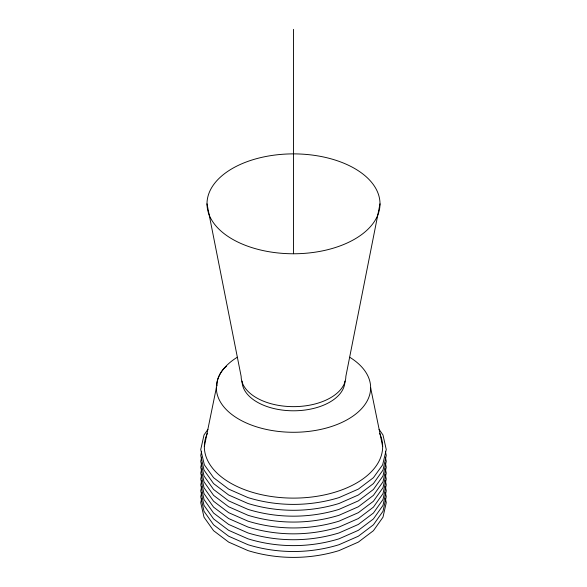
<?xml version="1.0" encoding="UTF-8"?>
<svg xmlns="http://www.w3.org/2000/svg" width="587" height="587" viewBox="0 0 587 587"><rect width="100%" height="100%" fill="white"/><g stroke="black" fill="none" stroke-linecap="round" stroke-linejoin="round"><path stroke-width="0.88" d="M380.002 203.821A86.502 49.946 0 0 1 250.245 247.076A86.502 49.946 0 0 1 250.245 160.574A86.502 49.946 0 0 1 380.002 203.821L345.846 376.428A52.346 30.223 0 0 1 293.5 406.644A52.346 30.223 0 0 1 241.154 376.428L206.998 203.821M204.335 446.634L216.368 387.75M201.642 451.249L200.732 455.468L204.012 470.077L213.58 483.585L228.651 494.995L248.015 503.499C277.519 512.546 309.481 512.546 338.985 503.499L358.349 494.995L373.42 483.585L382.988 470.077L386.268 455.468L385.358 451.249M201.642 457.134L200.732 461.36L204.012 475.962L213.58 489.47L228.651 500.88L248.015 509.391C277.519 518.431 309.481 518.431 338.985 509.391L358.349 500.88L373.42 489.47L382.988 475.962L386.268 461.36L385.358 457.134M201.642 463.026L200.732 467.245L204.012 481.854L213.58 495.362L228.651 506.772L248.015 515.283C277.519 524.323 309.481 524.323 338.985 515.283L358.349 506.772L373.42 495.362L382.988 481.854L386.268 467.245L385.358 463.026M201.642 468.918L200.732 473.137L204.012 487.746L213.58 501.247L228.651 512.664L248.015 521.168C277.519 530.208 309.481 530.208 338.985 521.168L358.349 512.664L373.42 501.247L382.988 487.746L386.268 473.137L385.358 468.918M201.642 474.802L200.732 479.029L204.012 493.63L213.58 507.139L228.651 518.548L248.015 527.06C277.519 536.1 309.481 536.1 338.985 527.06L358.349 518.548L373.42 507.139L382.988 493.63L386.268 479.029L385.358 474.802M201.642 480.694L200.732 484.913L204.012 499.522L213.58 513.031L228.651 524.44L248.015 532.945C277.519 541.984 309.481 541.984 338.985 532.945L358.349 524.44L373.42 513.031L382.988 499.522L386.268 484.913L385.358 480.694M201.642 486.579L200.732 490.805L204.012 505.407L213.58 518.915L228.651 530.325L248.015 538.837C277.519 547.876 309.481 547.876 338.985 538.837L358.349 530.325L373.42 518.915L382.988 505.407L386.268 490.805L385.358 486.579M201.642 492.471L200.732 496.69L204.012 511.299L213.58 524.807L228.651 536.217L248.015 544.721C277.519 553.768 309.481 553.768 338.985 544.721L358.349 536.217L373.42 524.807L382.988 511.299L386.268 496.69L385.358 492.471M201.642 498.356L200.732 502.582L204.012 517.191L213.58 530.692L228.651 542.102L248.015 550.613C277.519 559.653 309.481 559.653 338.985 550.613L358.349 542.102L373.42 530.692L382.988 517.191L386.268 502.582L385.358 498.356M207.945 429.324L204.012 434.974L200.732 449.583L204.357 464.845L213.58 477.693L228.651 489.103L248.015 497.615C277.519 506.654 309.481 506.654 338.985 497.615L358.349 489.103L373.42 477.693L382.643 464.845L386.268 449.583L382.988 434.974L379.055 429.324M370.632 387.75L382.665 446.634M293.5 29.35L293.5 253.716M344.921 381.102A51.421 29.688 0 0 1 293.5 410.79A51.421 29.688 0 0 1 242.079 381.102M349.683 357.234A77.132 44.531 0 0 1 347.482 419.558A77.132 44.531 0 0 1 239.518 419.558A77.132 44.531 0 0 1 237.317 357.234M379.62 433.316A89.165 51.48 0 0 1 293.5 498.114A89.165 51.48 0 0 1 207.38 433.316M217.117 385.879A15.467 8.93 -60 0 1 218.489 377.125L220.228 373.501A15.467 8.93 -60 0 1 226.538 366.273"/></g></svg>
